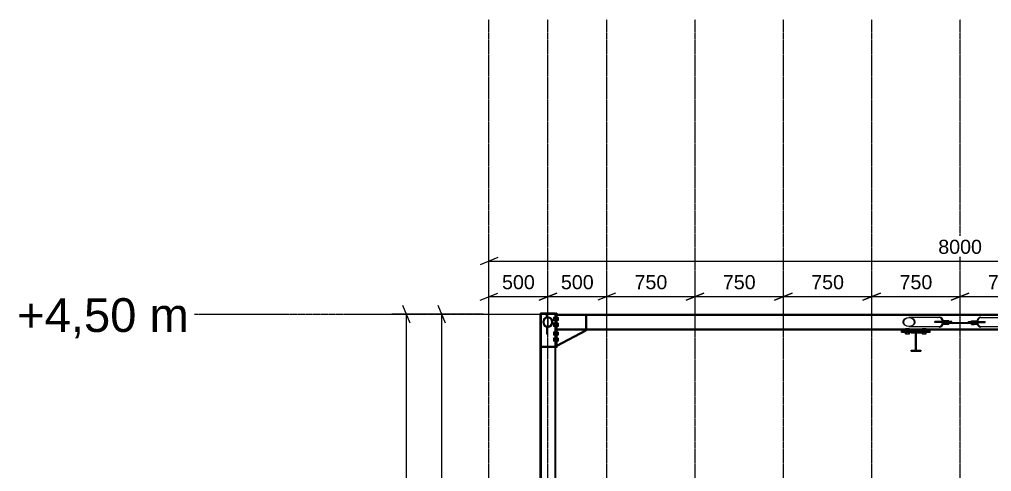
# Model space of a CAD drawing. Header units: millimetres. Extents: x -57554 to 16546, y 2142 to 98430.
# Drawn here: x -53656 to -45402, y 84041 to 87875 of the extents above; entities that cross this region are included whole.
import ezdxf

# ---------------------------------------------------------------- set-up
doc = ezdxf.new("R2010")
doc.units = ezdxf.units.MM
doc.linetypes.add('DXK_LINE_DOT3', pattern=[5.9187, 2.979, -0.9799, 0.9799, -0.9799])
doc.layers.add('S-Z23-A_DIMENSIONS', color=7, linetype='Continuous')
doc.styles.add('Arial', font='ARIAL.TTF', dxfattribs={"height": 0.2})

msp = doc.modelspace()

# ---------------------------------------------------------------- linework, layer by layer
at = {"color": 1, "linetype": 'DXK_LINE_DOT3'}
for p, q in [((-49669.5, 75374.6), (-49669.5, 87874.6)), ((-49169.5, 75374.6), (-49169.5, 87874.6)), ((-48669.5, 75374.6), (-48669.5, 87874.6)), ((-47919.5, 75374.6), (-47919.5, 87874.6)), ((-47169.5, 75374.6), (-47169.5, 87874.6)), ((-46419.5, 75374.6), (-46419.5, 87874.6)), ((-45669.5, 75374.6), (-45669.5, 87874.6)), ((-52169.5, 85374.6), (-39169.5, 85374.6))]:
    msp.add_line(p, q, dxfattribs=at)
at = {"color": 2, "linetype": 'Continuous'}
for p, q in [((-49236, 85374.6), (-49227.5, 85374.6)), ((-49236, 82044.6), (-49236, 85374.6)), ((-49108, 85382.6), (-49231, 85382.6)), ((-49231, 85374.6), (-49231, 85382.6)), ((-49227.5, 85374.6), (-49227.5, 82044.6)), ((-49227.5, 85374.6), (-49181.5, 85374.6)), ((-49173.5, 85350.3), (-49186, 85347.8)), ((-49181.5, 85348.7), (-49181.5, 85374.6)), ((-49181.5, 85374.6), (-49173.5, 85374.6)), ((-49173.5, 85374.6), (-49111.5, 85374.6)), ((-49173.5, 85355.6), (-49173.5, 85374.6)), ((-49173.5, 85346.1), (-49173.5, 85355.6)), ((-49173.5, 85355.6), (-49165.5, 85355.6)), ((-49173.5, 85345.3), (-49173.5, 85346.1)), ((-49173.5, 85346.1), (-49165.5, 85346.1)), ((-49173.5, 85345.3), (-49173.5, 85346.1)), ((-49173.5, 85342.3), (-49173.5, 85273.8)), ((-49173.5, 85342.3), (-49165.5, 85342.3)), ((-49165.5, 85346.1), (-49165.5, 85355.6)), ((-49153, 85347.8), (-49165.5, 85350.3)), ((-49165.5, 85345.3), (-49165.5, 85346.1)), ((-49165.5, 85345.3), (-49165.5, 85346.1)), ((-49165.5, 85273.8), (-49165.5, 85342.3)), ((-49103, 85374.6), (-49111.5, 85374.6)), ((-49111.5, 85374.6), (-49111.5, 82044.6)), ((-49108, 85374.6), (-49108, 85382.6)), ((-49093, 85384.6), (-49103, 85384.6)), ((-49103, 85384.6), (-49103, 85091.6)), ((-49103, 82044.6), (-49103, 85374.6)), ((-49093, 85384.6), (-49093, 85091.6)), ((-49093, 85374.6), (-49093, 85366.1)), ((-49093, 85374.6), (-42246, 85374.6)), ((-49093, 85366.1), (-42246, 85366.1)), ((-48847, 85250.1), (-48847, 85366.1)), ((-48839, 85250.1), (-48839, 85366.1)), ((-46139, 85335), (-46122.7, 85343.2)), ((-46122.7, 85343.2), (-46103.4, 85346.1)), ((-46103.4, 85343.1), (-46121.1, 85340.4)), ((-45846.8, 85346.1), (-46103.4, 85346.1)), ((-46103.4, 85346.1), (-46084.1, 85343.2)), ((-46085.6, 85340.4), (-46103.4, 85343.1)), ((-46084.1, 85343.2), (-46067.8, 85335)), ((-45861.2, 85346.1), (-45859.3, 85347.8)), ((-45859.3, 85347.8), (-45846.8, 85351.1)), ((-45846.8, 85351.1), (-45834.4, 85347.8)), ((-45846.8, 85351.1), (-45844.9, 85351.1)), ((-45835.8, 85343.2), (-45846.8, 85346.1)), ((-45832.4, 85347.8), (-45844.9, 85351.1)), ((-45826.5, 85335), (-45835.8, 85343.2)), ((-45834.4, 85347.8), (-45823.8, 85338.5)), ((-45821.9, 85338.5), (-45832.4, 85347.8)), ((-45506.6, 85347.8), (-45517.2, 85338.5)), ((-45515.2, 85338.5), (-45504.7, 85347.8)), ((-45503.2, 85343.2), (-45512.5, 85335)), ((-45494.2, 85351.1), (-45506.6, 85347.8)), ((-45504.7, 85347.8), (-45492.2, 85351.1)), ((-45492.2, 85346.1), (-45503.2, 85343.2)), ((-45494.2, 85351.1), (-45492.2, 85351.1)), ((-45492.2, 85351.1), (-45479.8, 85347.8)), ((-45492.2, 85346.1), (-45235.6, 85346.1)), ((-45479.8, 85347.8), (-45477.8, 85346.1)), ((-49186, 85268.3), (-49173.5, 85265.8)), ((-49181.5, 85267.4), (-49181.5, 85209.6)), ((-49181.5, 85260.6), (-49173.5, 85260.6)), ((-49173.5, 85273.8), (-49165.5, 85273.8)), ((-49173.5, 85270), (-49173.5, 85270.8)), ((-49173.5, 85270), (-49173.5, 85270.8)), ((-49173.5, 85270), (-49173.5, 85260.6)), ((-49165.5, 85270), (-49173.5, 85270)), ((-49173.5, 85209.6), (-49173.5, 85260.6)), ((-49173.5, 85260.6), (-49165.5, 85260.6)), ((-49165.5, 85270), (-49165.5, 85270.8)), ((-49165.5, 85270), (-49165.5, 85270.8)), ((-49165.5, 85260.6), (-49165.5, 85270)), ((-49165.5, 85265.8), (-49153, 85268.3)), ((-46153.8, 85308.1), (-46149.9, 85322.6)), ((-46149.9, 85293.5), (-46153.8, 85308.1)), ((-46149.9, 85322.6), (-46139, 85335)), ((-46139, 85281.1), (-46149.9, 85293.5)), ((-46146.3, 85321.5), (-46149.8, 85308.1)), ((-46149.8, 85308.1), (-46146.3, 85294.6)), ((-46136.2, 85332.8), (-46146.3, 85321.5)), ((-46146.3, 85294.6), (-46136.2, 85283.3)), ((-46122.7, 85272.9), (-46139, 85281.1)), ((-46121.1, 85340.4), (-46136.2, 85332.8)), ((-46136.2, 85283.3), (-46121.1, 85275.7)), ((-46103.4, 85270), (-46122.7, 85272.9)), ((-46121.1, 85275.7), (-46103.4, 85273)), ((-46103.4, 85273), (-46085.6, 85275.7)), ((-46084.1, 85272.9), (-46103.4, 85270)), ((-46103.4, 85270), (-45846.8, 85270)), ((-46070.6, 85332.8), (-46085.6, 85340.4)), ((-46085.6, 85275.7), (-46070.6, 85283.3)), ((-46067.8, 85281.1), (-46084.1, 85272.9)), ((-46060.5, 85321.5), (-46070.6, 85332.8)), ((-46070.6, 85283.3), (-46060.5, 85294.6)), ((-46067.8, 85335), (-46056.8, 85322.6)), ((-46056.8, 85293.5), (-46067.8, 85281.1)), ((-46057, 85308.1), (-46060.5, 85321.5)), ((-46060.5, 85294.6), (-46057, 85308.1)), ((-46056.8, 85322.6), (-46053, 85308.1)), ((-46053, 85308.1), (-46056.8, 85293.5)), ((-45883.6, 85304.1), (-45883.6, 85312.1)), ((-45740.2, 85312.1), (-45883.6, 85312.1)), ((-45802.4, 85304.1), (-45883.6, 85304.1)), ((-45876.5, 85304.1), (-45876.5, 85312.1)), ((-45859.3, 85268.3), (-45861.2, 85270)), ((-45846.8, 85265), (-45859.3, 85268.3)), ((-45846.8, 85270), (-45835.8, 85272.9)), ((-45834.4, 85268.3), (-45846.8, 85265)), ((-45846.8, 85265), (-45844.9, 85265)), ((-45844.9, 85265), (-45832.4, 85268.3)), ((-45835.8, 85272.9), (-45826.5, 85281.1)), ((-45823.8, 85277.6), (-45834.4, 85268.3)), ((-45832.4, 85268.3), (-45821.9, 85277.6)), ((-45820.3, 85322.6), (-45826.5, 85335)), ((-45826.5, 85281.1), (-45820.3, 85293.5)), ((-45823.8, 85338.5), (-45816.8, 85324.5)), ((-45816.8, 85291.6), (-45823.8, 85277.6)), ((-45814.8, 85324.5), (-45821.9, 85338.5)), ((-45821.9, 85277.6), (-45814.8, 85291.6)), ((-45818.7, 85312.1), (-45820.3, 85322.6)), ((-45820.3, 85293.5), (-45818.7, 85304.1)), ((-45816.8, 85324.5), (-45814.9, 85312.1)), ((-45814.9, 85304.1), (-45816.8, 85291.6)), ((-45812.9, 85312.1), (-45814.8, 85324.5)), ((-45814.8, 85291.6), (-45812.9, 85304.1)), ((-45524.9, 85296.1), (-45814.1, 85296.1)), ((-45802.4, 85304.1), (-45536.6, 85304.1)), ((-45794.9, 85296.1), (-45794.9, 85304.1)), ((-45740.2, 85304.1), (-45740.2, 85312.1)), ((-45598.9, 85304.1), (-45598.9, 85312.1)), ((-45598.9, 85312.1), (-45455.4, 85312.1)), ((-45544.2, 85296.1), (-45544.2, 85304.1)), ((-45536.6, 85304.1), (-45455.4, 85304.1)), ((-45524.2, 85324.5), (-45526.1, 85312.1)), ((-45526.1, 85304.1), (-45524.2, 85291.6)), ((-45517.2, 85338.5), (-45524.2, 85324.5)), ((-45524.2, 85291.6), (-45517.2, 85277.6)), ((-45524.1, 85312.1), (-45522.2, 85324.5)), ((-45522.2, 85291.6), (-45524.1, 85304.1)), ((-45522.2, 85324.5), (-45515.2, 85338.5)), ((-45515.2, 85277.6), (-45522.2, 85291.6)), ((-45518.8, 85322.6), (-45520.3, 85312.1)), ((-45520.3, 85304.1), (-45518.8, 85293.5)), ((-45512.5, 85335), (-45518.8, 85322.6)), ((-45518.8, 85293.5), (-45512.5, 85281.1)), ((-45517.2, 85277.6), (-45506.6, 85268.3)), ((-45504.7, 85268.3), (-45515.2, 85277.6)), ((-45512.5, 85281.1), (-45503.2, 85272.9)), ((-45506.6, 85268.3), (-45494.2, 85265)), ((-45492.2, 85265), (-45504.7, 85268.3)), ((-45503.2, 85272.9), (-45492.2, 85270)), ((-45494.2, 85265), (-45492.2, 85265)), ((-45492.2, 85270), (-45235.6, 85270)), ((-45479.8, 85268.3), (-45492.2, 85265)), ((-45477.8, 85270), (-45479.8, 85268.3)), ((-45462.5, 85304.1), (-45462.5, 85312.1)), ((-45455.4, 85304.1), (-45455.4, 85312.1)), ((-49181.5, 85209.6), (-49173.5, 85209.6)), ((-49093, 85241.6), (-49093, 85250.1)), ((-49093, 85250.1), (-42246, 85250.1)), ((-49093, 85241.6), (-46165.5, 85241.6)), ((-49093, 85111.2), (-48847.1, 85241.6)), ((-49089, 85103.7), (-48843, 85234.1)), ((-48847.1, 85241.6), (-48843, 85241.6)), ((-48843, 85241.6), (-48843, 85234.1)), ((-46165.5, 85231.6), (-46165.5, 85241.6)), ((-46165.5, 85241.6), (-45923.5, 85241.6)), ((-46165.5, 85231.6), (-45923.5, 85231.6)), ((-46165.5, 85221.6), (-46165.5, 85231.6)), ((-46165.5, 85231.6), (-45923.5, 85231.6)), ((-46165.5, 85221.6), (-46085.5, 85221.6)), ((-46085.5, 85214.2), (-46085.5, 85221.6)), ((-46085.5, 85221.6), (-46003.5, 85221.6)), ((-46047, 85214.2), (-46085.5, 85214.2)), ((-46047, 85069), (-46047, 85214.2)), ((-46003.5, 85214.2), (-46042, 85214.2)), ((-46042, 85214.2), (-46042, 85069)), ((-46003.5, 85221.6), (-45923.5, 85221.6)), ((-46003.5, 85221.6), (-46003.5, 85214.2)), ((-45923.5, 85241.6), (-44290.5, 85241.6)), ((-45923.5, 85231.6), (-45923.5, 85241.6)), ((-45923.5, 85221.6), (-45923.5, 85231.6)), ((-49227.5, 85104.3), (-49111.5, 85104.3)), ((-49227.5, 85096.3), (-49111.5, 85096.3)), ((-49089, 85103.7), (-49093, 85111.2)), ((-49093, 85091.6), (-49103, 85091.6)), ((-46085.5, 85061.6), (-46085.5, 85069)), ((-46085.5, 85069), (-46047, 85069)), ((-46085.5, 85061.6), (-46003.5, 85061.6)), ((-46042, 85069), (-46003.5, 85069)), ((-46003.5, 85069), (-46003.5, 85061.6))]:
    msp.add_line(p, q, dxfattribs=at)
at = {"color": 6, "linetype": 'Continuous'}
for p, q in [((-49111.5, 85348.1), (-49121.5, 85348.1)), ((-49121.5, 85348.1), (-49121.5, 85321.1)), ((-49083, 85348.1), (-49093, 85348.1)), ((-49083, 85348.1), (-49083, 85321.1)), ((-49121.5, 85334.6), (-49111.5, 85334.6)), ((-49111.5, 85321.1), (-49121.5, 85321.1)), ((-49111.5, 85298.1), (-49121.5, 85298.1)), ((-49121.5, 85298.1), (-49121.5, 85271.1)), ((-49121.5, 85284.6), (-49111.5, 85284.6)), ((-49111.5, 85271.1), (-49121.5, 85271.1)), ((-49093, 85334.6), (-49083, 85334.6)), ((-49083, 85321.1), (-49093, 85321.1)), ((-49083, 85298.1), (-49093, 85298.1)), ((-49093, 85284.6), (-49083, 85284.6)), ((-49083, 85271.1), (-49093, 85271.1)), ((-49083, 85298.1), (-49083, 85271.1)), ((-45791.5, 85288.1), (-45816.6, 85288.1)), ((-45815.5, 85288.1), (-45815.5, 85290.1)), ((-45791.5, 85320.1), (-45814.1, 85320.1)), ((-45806, 85312.1), (-45806, 85320.1)), ((-45806, 85288.1), (-45806, 85296.1)), ((-45793.9, 85312.1), (-45793.9, 85320.1)), ((-45793.9, 85288.1), (-45793.9, 85296.1)), ((-45791.5, 85312.1), (-45791.5, 85320.1)), ((-45791.5, 85288.1), (-45791.5, 85296.1)), ((-45789.3, 85312.1), (-45789.3, 85320.1)), ((-45765.3, 85320.1), (-45789.3, 85320.1)), ((-45789.3, 85288.1), (-45789.3, 85296.1)), ((-45765.3, 85288.1), (-45789.3, 85288.1)), ((-45779.7, 85312.1), (-45779.7, 85320.1)), ((-45779.7, 85288.1), (-45779.7, 85296.1)), ((-45767.7, 85312.1), (-45767.7, 85320.1)), ((-45767.7, 85288.1), (-45767.7, 85296.1)), ((-45765.3, 85312.1), (-45765.3, 85320.1)), ((-45765.3, 85288.1), (-45765.3, 85296.1)), ((-45573.7, 85312.1), (-45573.7, 85320.1)), ((-45573.7, 85320.1), (-45549.7, 85320.1)), ((-45573.7, 85288.1), (-45573.7, 85296.1)), ((-45573.7, 85288.1), (-45549.7, 85288.1)), ((-45571.3, 85312.1), (-45571.3, 85320.1)), ((-45571.3, 85288.1), (-45571.3, 85296.1)), ((-45559.3, 85312.1), (-45559.3, 85320.1)), ((-45559.3, 85288.1), (-45559.3, 85296.1)), ((-45549.7, 85312.1), (-45549.7, 85320.1)), ((-45549.7, 85288.1), (-45549.7, 85296.1)), ((-45547.5, 85312.1), (-45547.5, 85320.1)), ((-45547.5, 85320.1), (-45524.9, 85320.1)), ((-45547.5, 85288.1), (-45547.5, 85296.1)), ((-45522.4, 85288.1), (-45547.5, 85288.1)), ((-45545.1, 85312.1), (-45545.1, 85320.1)), ((-45545.1, 85288.1), (-45545.1, 85296.1)), ((-45533.1, 85312.1), (-45533.1, 85320.1)), ((-45533.1, 85288.1), (-45533.1, 85296.1)), ((-45523.5, 85288.1), (-45523.5, 85290.1)), ((-49111.5, 85223.1), (-49121.5, 85223.1)), ((-49121.5, 85223.1), (-49121.5, 85196.1)), ((-49121.5, 85209.6), (-49111.5, 85209.6)), ((-49111.5, 85196.1), (-49121.5, 85196.1)), ((-49083, 85223.1), (-49093, 85223.1)), ((-49093, 85209.6), (-49083, 85209.6)), ((-49083, 85196.1), (-49093, 85196.1)), ((-49083, 85223.1), (-49083, 85196.1)), ((-46132.9, 85241.6), (-46132.9, 85254.8)), ((-46132.9, 85254.8), (-46098.2, 85254.8)), ((-46132.9, 85208.4), (-46132.9, 85221.6)), ((-46132.9, 85208.4), (-46098.2, 85208.4)), ((-46124.2, 85241.6), (-46124.2, 85254.8)), ((-46124.2, 85208.4), (-46124.2, 85221.6)), ((-46106.9, 85241.6), (-46106.9, 85254.8)), ((-46106.9, 85208.4), (-46106.9, 85221.6)), ((-46098.2, 85241.6), (-46098.2, 85254.8)), ((-46098.2, 85208.4), (-46098.2, 85221.6)), ((-45990.9, 85241.6), (-45990.9, 85254.8)), ((-45990.9, 85254.8), (-45956.2, 85254.8)), ((-45990.9, 85208.4), (-45990.9, 85221.6)), ((-45990.9, 85208.4), (-45956.2, 85208.4)), ((-45982.2, 85241.6), (-45982.2, 85254.8)), ((-45982.2, 85208.4), (-45982.2, 85221.6)), ((-45964.9, 85241.6), (-45964.9, 85254.8)), ((-45964.9, 85208.4), (-45964.9, 85221.6)), ((-45956.2, 85241.6), (-45956.2, 85254.8)), ((-45956.2, 85208.4), (-45956.2, 85221.6)), ((-49111.5, 85173.1), (-49121.5, 85173.1)), ((-49121.5, 85173.1), (-49121.5, 85146.1)), ((-49121.5, 85159.6), (-49111.5, 85159.6)), ((-49111.5, 85146.1), (-49121.5, 85146.1)), ((-49083, 85173.1), (-49093, 85173.1)), ((-49093, 85159.6), (-49083, 85159.6)), ((-49083, 85146.1), (-49093, 85146.1)), ((-49083, 85173.1), (-49083, 85146.1))]:
    msp.add_line(p, q, dxfattribs=at)
at = {"color": 2, "linetype": 'Continuous'}
for radius, start, end in [(43, 112.5, 247.5), (38.1, 22.5, 202.5), (35, 337.5, 157.5), (43, 292.5, 67.5), (38.1, 202.5, 22.5), (35.1, 157.5, 337.5)]:
    msp.add_arc((-49169.5, 85308.1), radius, start, end, dxfattribs=at)
at = {"layer": 'S-Z23-A_DIMENSIONS'}
for p, q in [((-49669.5, 85424.6), (-49669.5, 85949.6)), ((-49594.5, 85854.6), (-49744.5, 85794.6)), ((-49669.5, 85824.6), (-41669.5, 85824.6)), ((-49669.5, 85424.6), (-49669.5, 85649.6)), ((-49169.5, 85424.6), (-49169.5, 85649.6)), ((-49169.5, 85424.6), (-49169.5, 85649.6)), ((-48669.5, 85424.6), (-48669.5, 85649.6)), ((-48669.5, 85424.6), (-48669.5, 85649.6)), ((-47919.5, 85424.6), (-47919.5, 85649.6)), ((-47919.5, 85424.6), (-47919.5, 85649.6)), ((-47169.5, 85424.6), (-47169.5, 85649.6)), ((-47169.5, 85424.6), (-47169.5, 85649.6)), ((-46419.5, 85424.6), (-46419.5, 85649.6)), ((-46419.5, 85424.6), (-46419.5, 85649.6)), ((-45669.5, 85424.6), (-45669.5, 85649.6)), ((-45669.5, 85424.6), (-45669.5, 85649.6)), ((-49744.5, 85494.6), (-49594.5, 85554.6)), ((-49669.5, 85524.6), (-49169.5, 85524.6)), ((-49094.5, 85554.6), (-49244.5, 85494.6)), ((-49169.5, 85524.6), (-48669.5, 85524.6)), ((-48594.5, 85554.6), (-48744.5, 85494.6)), ((-48594.5, 85554.6), (-48744.5, 85494.6)), ((-48669.5, 85524.6), (-47919.5, 85524.6)), ((-47994.5, 85494.6), (-47844.5, 85554.6)), ((-47844.5, 85554.6), (-47994.5, 85494.6)), ((-47919.5, 85524.6), (-47169.5, 85524.6)), ((-47244.5, 85494.6), (-47094.5, 85554.6)), ((-47094.5, 85554.6), (-47244.5, 85494.6)), ((-47169.5, 85524.6), (-46419.5, 85524.6)), ((-46494.5, 85494.6), (-46344.5, 85554.6)), ((-46344.5, 85554.6), (-46494.5, 85494.6)), ((-46419.5, 85524.6), (-45669.5, 85524.6)), ((-45594.5, 85554.6), (-45744.5, 85494.6)), ((-45744.5, 85494.6), (-45594.5, 85554.6)), ((-45669.5, 85524.6), (-44919.5, 85524.6)), ((-50339.5, 85299.6), (-50399.5, 85449.6)), ((-50039.5, 85299.6), (-50099.5, 85449.6)), ((-49719.5, 85374.6), (-50494.5, 85374.6)), ((-50369.5, 77874.6), (-50369.5, 85374.6)), ((-49719.5, 85374.6), (-50194.5, 85374.6)), ((-50069.5, 81874.6), (-50069.5, 85374.6))]:
    msp.add_line(p, q, dxfattribs=at)

# ---------------------------------------------------------------- texts
at = {"color": 5, "linetype": 'Continuous', "style": 'Arial'}
msp.add_text('+4,50 m', height=286.52, dxfattribs=at).set_placement((-53675.3, 85224.6))

# ---------------------------------------------------------------- next in the draw order: wipeouts: each hides what was drawn before it
for points in [[(-45459.2, 85862.1), (-45459.2, 86037.1), (-45879.8, 86037.1), (-45879.8, 85862.1)], [(-49255.5, 85562.1), (-49255.5, 85737.1), (-49583.5, 85737.1), (-49583.5, 85562.1)], [(-48130.5, 85562.1), (-48130.5, 85737.1), (-48458.5, 85737.1), (-48458.5, 85562.1)], [(-47380.5, 85562.1), (-47380.5, 85737.1), (-47708.5, 85737.1), (-47708.5, 85562.1)], [(-46630.5, 85562.1), (-46630.5, 85737.1), (-46958.5, 85737.1), (-46958.5, 85562.1)], [(-45880.5, 85562.1), (-45880.5, 85737.1), (-46208.5, 85737.1), (-46208.5, 85562.1)], [(-45130.5, 85562.1), (-45130.5, 85737.1), (-45458.5, 85737.1), (-45458.5, 85562.1)]]:
    msp.add_wipeout(points).dxf.layer = 'S-Z23-A_DIMENSIONS'

# ---------------------------------------------------------------- next in the draw order: linework, layer by layer
at = {"layer": 'S-Z23-A_DIMENSIONS'}
msp.add_line((-49244.5, 85494.6), (-49094.5, 85554.6), dxfattribs=at)

# ---------------------------------------------------------------- next in the draw order: texts
at = {"layer": 'S-Z23-A_DIMENSIONS', "style": 'Arial'}
for s, p in [('8000', (-45854.8, 85887.1)), ('500', (-49558.5, 85587.1)), ('750', (-48433.5, 85587.1)), ('750', (-47683.5, 85587.1)), ('750', (-46933.5, 85587.1)), ('750', (-46183.5, 85587.1)), ('750', (-45433.5, 85587.1))]:
    msp.add_text(s, height=119.38, dxfattribs=at).set_placement(p)

# ---------------------------------------------------------------- next in the draw order: wipeouts: each hides what was drawn before it
msp.add_wipeout([(-48755.5, 85562.1), (-48755.5, 85737.1), (-49083.5, 85737.1), (-49083.5, 85562.1)]).dxf.layer = 'S-Z23-A_DIMENSIONS'

# ---------------------------------------------------------------- next in the draw order: texts
msp.add_text('500', height=119.38, dxfattribs=at).set_placement((-49058.5, 85587.1))

doc.saveas('drawing.dxf')
